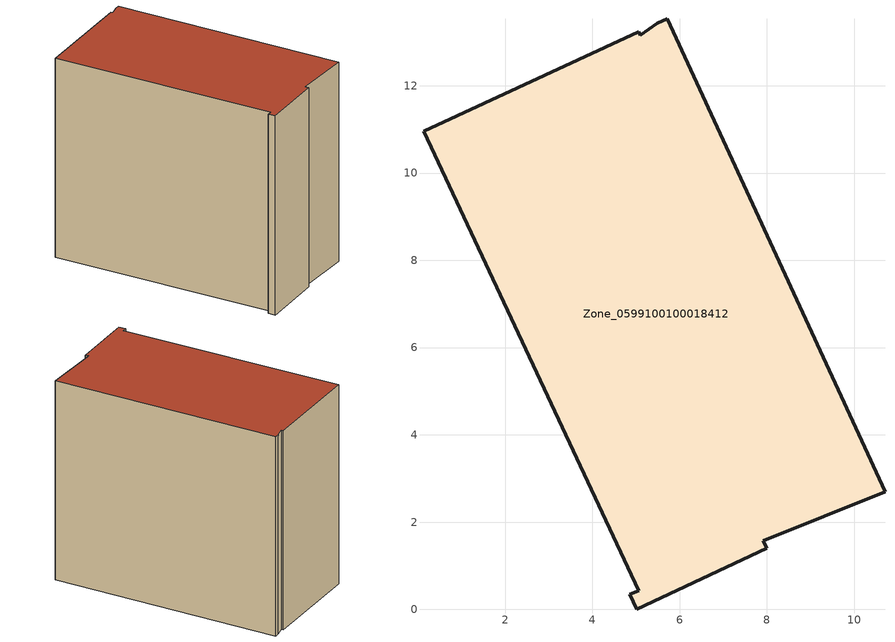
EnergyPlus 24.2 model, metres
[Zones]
Zone_0599100100018412
 floor ground (C_G): 5.49,13.43 5.72,13.54 10.71,2.7 7.91,1.57 8,1.4 5.01,0 4.86,0.34 5.06,0.42 0.13,10.96 5.06,13.23 5.1,13.15 z0
 wall outside (C_F): 8,1.4 7.91,1.57 10.71,2.7 5.72,13.54 5.49,13.43 5.1,13.15 5.06,13.23 0.13,10.96 5.06,0.42 4.86,0.34 5.01,0 8,1.4 z0:10.62
 roof outside (C_R): 5.72,13.54 5.49,13.43 5.1,13.15 5.06,13.23 0.13,10.96 5.06,0.42 4.86,0.34 5.01,0 8,1.4 7.91,1.57 10.71,2.7 z10.62
[BUILDING]
Pand.0599100100018412: North Axis=0; Terrain=City; Loads Convergence Tolerance Value=0.04; Temperature Convergence Tolerance Value=0.4; Solar Distribution=FullExterior; Maximum Number of Warmup Days=25; Minimum Number of Warmup Days=1
[Site:Location]
Rotterdam.The.Hague.AP_ZH_NLD Design_Conditions: Latitude=51.96; Longitude=4.45; Time Zone=1; Elevation=-4.5
[SITE:GROUNDTEMPERATURE:BUILDINGSURFACE]
18, 18, 18, 18, 18, 18, 18, 18, 18, 18, 18, 18
[MATERIAL] Thermal Absorptance=0.9; Solar Absorptance=0.7; Visible Absorptance=0.7
Name | Roughness | Thickness | Conductivity | Density | Specific Heat
G.TC.2015-2018 | MediumSmooth | 0.15 | 0.0428571 | 540 | 1210
F.TC.2015-2018 | Rough | 0.3 | 0.0666667 | 1920 | 840
R.TC.2015-2018 | MediumRough | 0.2 | 0.0333333 | 1500 | 1000
[CONSTRUCTION]
C_G: G.TC.2015-2018
C_F: F.TC.2015-2018
C_R: R.TC.2015-2018
[ZONE]
Zone_0599100100018412: Type=1; Multiplier=1; Ceiling Height=Autocalculate; Volume=Autocalculate; Floor Area=autocalculate; Part of Total Floor Area=Yes
[ZONEINFILTRATION:DESIGNFLOWRATE]
Infil_Zone_0599100100018412: Zone or ZoneList or Space or SpaceList=Zone_0599100100018412; Schedule=AlwaysOn; Design Flow Rate Calculation Method=Flow/Area; Flow Rate per Floor Area=0.0015; Constant Term Coefficient=1; Temperature Term Coefficient=0; Velocity Term Coefficient=0; Velocity Squared Term Coefficient=0
[HVACTEMPLATE:ZONE:IDEALLOADSAIRSYSTEM]
Zone_0599100100018412: Maximum Heating Supply Air Temperature=50; Minimum Cooling Supply Air Temperature=13; Maximum Heating Supply Air Humidity Ratio=0.0156; Minimum Cooling Supply Air Humidity Ratio=0.0077; Heating Limit=NoLimit; Cooling Limit=NoLimit; Dehumidification Control Type=ConstantSensibleHeatRatio; Cooling Sensible Heat Ratio=0.7; Dehumidification Setpoint=60; Humidification Control Type=None; Humidification Setpoint=30; Outdoor Air Method=None; Outdoor Air Flow Rate per Person=0.00944; Outdoor Air Flow Rate per Zone Floor Area=0; Outdoor Air Flow Rate per Zone=0; Demand Controlled Ventilation Type=None; Outdoor Air Economizer Type=NoEconomizer; Heat Recovery Type=None; Sensible Heat Recovery Effectiveness=0.7; Latent Heat Recovery Effectiveness=0.65
[ZONECONTROL:THERMOSTAT]
ThermostatControl_Zone_0599100100018412: Zone or ZoneList=Zone_0599100100018412; Control Type Schedule=DualSetpointControlType; Control 1=Thermostat_Zone_0599100100018412; Temperature Difference Between Cutout And Setpoint=0
[THERMOSTATSETPOINT:DUALSETPOINT]
Thermostat_Zone_0599100100018412: Heating Setpoint Temperature Schedule=HeatingSetpoint_Zone_0599100100018412; Cooling Setpoint Temperature Schedule=CoolingSetpoint_Zone_0599100100018412
[SCHEDULE:COMPACT]
HeatingSetpoint_Zone_0599100100018412: Through: 12/31, For: AllDays, Until: 24:00, 21
CoolingSetpoint_Zone_0599100100018412: Through: 12/31, For: AllDays, Until: 24:00, 24
DualSetpointControlType: Through: 12/31, For: AllDays, Until: 24:00, 4
AlwaysOn: Through: 12/31, For: AllDays, Until: 24:00, 1
